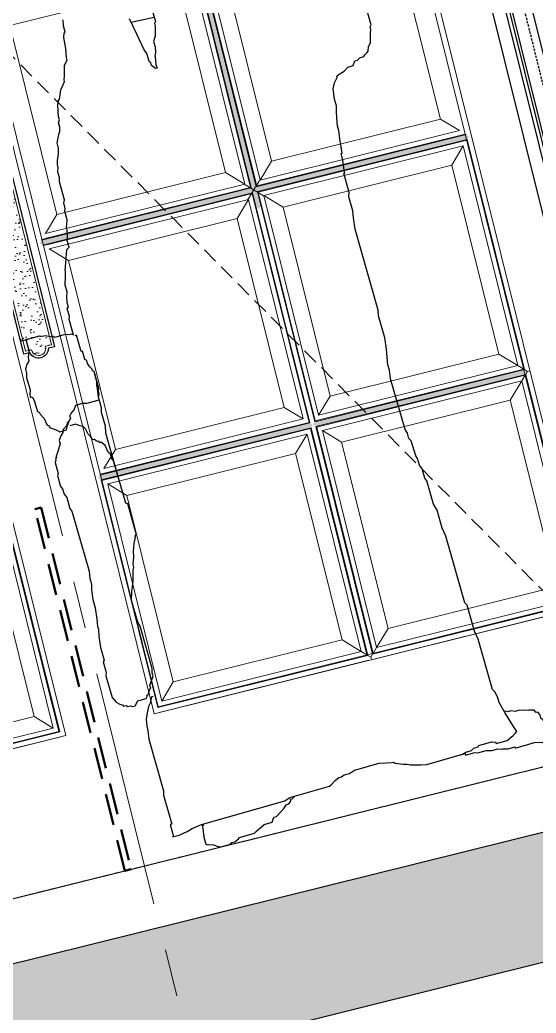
# Model space of a CAD drawing. Header units: inches. Extents: x -207898 to 3408902, y 497526 to 4632928.
# Drawn here: x 286516 to 287333, y 508923 to 510495 of the extents above; entities that cross this region are included whole.
import ezdxf

# ---------------------------------------------------------------- set-up
doc = ezdxf.new("R2010")
doc.units = ezdxf.units.IN
doc.header["$MEASUREMENT"] = 0
for name, pattern in [('CENTERX2', [4, 2.5, -0.5, 0.5, -0.5]), ('DASHED', [0.75, 0.5, -0.25]), ('HIDDEN', [0.375, 0.25, -0.125]), ('HIDDEN2', [0.1875, 0.125, -0.0625])]:
    doc.linetypes.add(name, pattern=pattern)
doc.layers.add('1', color=1, linetype='Continuous', lineweight=50)
doc.layers.add('DIM', color=252, linetype='Continuous', lineweight=35)
for name, color, linetype in [('8', 8, 'Continuous'), ('A-Hidden', 8, 'HIDDEN'), ('brass', 40, 'Continuous'), ('DOOR', 44, 'Continuous'), ('Layer1', 1, 'Continuous'), ('Layer3', 7, 'Continuous'), ('Layer7', 8, 'Continuous'), ('WOOD', 23, 'Continuous')]:
    doc.layers.add(name, color=color, linetype=linetype)

# ---------------------------------------------------------------- blocks, each defined once
blk = doc.blocks.new('section a and b')
at = {"layer": 'Layer7', "ltscale": 300}
h = blk.add_hatch(dxfattribs=at)
h.set_pattern_fill('AR-CONC', color=256, scale=10, style=0)
h.set_pattern_definition([(50, (-62997.58, -11216.7), (71.726, -6.2752), [7.5, -82.5]), (355, (-62997.58, -11216.7), (-13.87513, 75.2192), [6, -66]), (100.4514, (-62991.6, -11217.22), (57.85094, 68.94395), [6.374, -70.1142]), (46.1842, (-62997.58, -11196.7), (106.7241, -16.5519), [11.25, -123.75]), (96.6356, (-62988.68, -11198.08), (93.4663, 97.4118), [9.561, -105.1713]), (351.1842, (-62997.58, -11196.7), (93.4662, 97.4119), [9, -99]), (21, (-62987.58, -11201.7), (59.6907, -40.2619), [7.5, -82.5]), (326, (-62987.58, -11201.7), (24.33153, 72.515), [6, -66]), (71.4514, (-62982.6, -11205.056), (84.02226, 32.25305), [6.374, -70.1142]), (37.5, (-62997.577, -11216.7), (1.215986, 33.289385), [0, -65.2, 0, -67, 0, -66.25]), (7.5, (-62997.577, -11216.7), (26.30695, 39.44117), [0, -38.2, 0, -63.7, 0, -25.25]), (327.5, (-63019.877, -11216.7), (53.38224, -2.25549), [0, -25, 0, -78, 0, -103.5]), (317.5, (-63029.877, -11216.7), (58.31862, 10.0105), [0, -32.5, 0, -51.8, 0, -73.5])])
h.paths.add_polyline_path([(-59047.8, -14854.4), (-59047.8, -14654.4), (-63202.4, -14654.4), (-63202.4, -14854.4)])
h.paths.add_polyline_path([(-63202.4, -19104.4), (-63202.4, -19304.4), (-59047.8, -19304.4), (-59047.8, -19104.4)])
at = {"layer": 'Layer1', "ltscale": 5}
blk.add_line((-63002.4, -19004.4), (-59247.8, -19004.4), dxfattribs=at)
at = {"layer": 'Layer3', "ltscale": 5}
for p, q in [((-63202.4, -19104.4), (-59047.8, -19104.4)), ((-63202.4, -19304.4), (-59047.8, -19304.4))]:
    blk.add_line(p, q, dxfattribs=at)
blk = doc.blocks.new('Pe56')
blk.add_line((-0.0108, 1.2431), (0.0252, 1.2418))
for points in [[(-0.2917, 0.8168), (-0.2891, 0.8125), (-0.2613, 0.8135), (-0.2569, 0.8118), (-0.2526, 0.8119), (-0.2481, 0.8096), (-0.2438, 0.8079), (-0.2413, 0.808), (-0.2394, 0.8056), (-0.2221, 0.8062), (-0.2177, 0.8045), (-0.2133, 0.8046), (-0.2108, 0.8022), (-0.2116, 0.8263), (-0.2099, 0.8307), (-0.2104, 0.8437), (-0.2079, 0.8456), (-0.2082, 0.8524), (-0.2066, 0.8611), (-0.2044, 0.8674), (-0.2047, 0.8785), (-0.2009, 0.8916), (-0.1992, 0.8985), (-0.1993, 0.9003), (-0.1954, 0.9116), (-0.1892, 0.931), (-0.185, 0.9336), (-0.1853, 0.9441), (-0.1836, 0.9485), (-0.1815, 0.9597), (-0.1817, 0.964), (-0.18, 0.9684), (-0.1777, 0.9746), (-0.1782, 0.9876), (-0.1765, 0.992), (-0.1768, 1.0006), (-0.1744, 1.0051), (-0.1754, 1.0335), (-0.1738, 1.0397), (-0.1741, 1.0484), (-0.1718, 1.0552), (-0.172, 1.0596), (-0.1703, 1.0658), (-0.1663, 1.0746), (-0.1641, 1.0833), (-0.1644, 1.092), (-0.1586, 1.1033), (-0.1563, 1.1077), (-0.1547, 1.1139), (-0.1549, 1.1207), (-0.1526, 1.1251), (-0.1527, 1.1295), (-0.1512, 1.1382), (-0.1491, 1.1488), (-0.1473, 1.1513), (-0.1473, 1.1531), (-0.145, 1.1557), (-0.1392, 1.1689), (-0.1309, 1.1797), (-0.131, 1.1821), (-0.1288, 1.1884), (-0.125, 1.204), (-0.119, 1.2104), (-0.1192, 1.2147), (-0.1171, 1.2278), (-0.1159, 1.2451), (-0.1136, 1.252), (-0.1118, 1.2521), (-0.1121, 1.2626), (-0.11, 1.2713)], [(-0.2262, 0.239), (-0.2286, 0.2389), (-0.2327, 0.2301), (-0.2369, 0.2257), (-0.2386, 0.2213), (-0.2409, 0.2169), (-0.2449, 0.2081), (-0.2464, 0.1975), (-0.2462, 0.1907), (-0.2482, 0.1777), (-0.2454, 0.0955), (-0.247, 0.0893), (-0.2455, 0.0436), (-0.2479, 0.0435), (-0.2473, 0.0244), (-0.2491, 0.0243), (-0.2386, 0.0247), (-0.2257, 0.027), (-0.2172, 0.0297), (-0.2018, 0.0321), (-0.0702, 0.0366), (-0.0617, 0.0394), (0.0013, 0.0415), (0.0056, 0.0435), (0.0116, 0.048), (0.0183, 0.0508), (0.0226, 0.0509), (0.0269, 0.0529), (0.0355, 0.0532), (0.0441, 0.056), (0.083, 0.0573), (0.0936, 0.0552), (0.1023, 0.0536), (0.1048, 0.0537), (0.1067, 0.0513), (0.118, 0.0474), (0.1242, 0.0457), (0.1286, 0.0434), (0.1355, 0.0418), (0.1442, 0.0396), (0.1529, 0.038), (0.2091, 0.04), (0.2152, 0.042), (0.2239, 0.0423), (0.2281, 0.0449), (0.2349, 0.0452), (0.2367, 0.0471), (0.2565, 0.0478), (0.2609, 0.0461), (0.2627, 0.0461), (0.2628, 0.0436), (0.2801, 0.0442), (0.2911, 0.0489), (0.2953, 0.0516), (0.2977, 0.0535), (0.2949, 0.0621), (0.2873, 0.0859), (0.2824, 0.1031), (0.2821, 0.1117), (0.28, 0.1203), (0.2773, 0.1245), (0.2746, 0.2042), (0.2723, 0.2171), (0.2709, 0.2585), (0.2683, 0.2627), (0.2647, 0.3683), (0.2624, 0.3812), (0.2614, 0.4097), (0.2586, 0.4201), (0.2573, 0.4571), (0.2553, 0.4614), (0.2548, 0.4762), (0.2521, 0.4829), (0.2518, 0.4934), (0.2498, 0.4977), (0.2489, 0.5218), (0.2463, 0.526), (0.246, 0.5346), (0.244, 0.5408), (0.2412, 0.621), (0.2426, 0.6341), (0.2423, 0.6427), (0.2459, 0.6663), (0.2477, 0.6837), (0.2465, 0.7183), (0.2481, 0.727), (0.2437, 0.8549), (0.2456, 0.8722), (0.2471, 0.8828), (0.2464, 0.905), (0.2486, 0.9113), (0.2476, 0.9416), (0.2494, 0.9416), (0.2493, 0.9459), (0.2512, 0.9615), (0.2509, 0.972), (0.2527, 0.972), (0.2545, 0.9937), (0.2559, 1.0068), (0.2556, 1.0136), (0.2577, 1.0266), (0.2592, 1.0353), (0.2614, 1.0441), (0.261, 1.0546), (0.263, 1.0701), (0.267, 1.0789), (0.273, 1.0853), (0.2729, 1.0877), (0.2771, 1.0897), (0.2857, 1.0925), (0.2924, 1.0971), (0.301, 1.0974), (0.3051, 1.1037), (0.3094, 1.1038), (0.3137, 1.1064), (0.3198, 1.1067), (0.3223, 1.1086), (0.3265, 1.1112), (0.3283, 1.1131), (0.3305, 1.12), (0.3347, 1.1245), (0.3363, 1.1307), (0.3385, 1.1394), (0.3402, 1.1438), (0.3401, 1.1482), (0.3425, 1.1507), (0.341, 1.1939)], [(0.0247, 1.2567), (0.0255, 1.2351), (0.0231, 1.2325), (0.0232, 1.2282), (0.0216, 1.222), (0.0194, 1.2133), (0.0153, 1.2063), (0.0156, 1.1977), (0.0141, 1.189), (0.0117, 1.1845), (0.0118, 1.1827), (0.0103, 1.1715), (0.0105, 1.1653), (0.0081, 1.1653), (0.0035, 1.1713), (0.0034, 1.1756), (0.0014, 1.178), (0.001, 1.191), (-0.0017, 1.1971), (-0.0069, 1.2229), (-0.0092, 1.2358), (-0.0121, 1.2487)], [(-0.2804, 0.8128), (-0.2829, 0.8128), (-0.2823, 0.7955), (-0.2863, 0.7848), (-0.2861, 0.7805), (-0.2879, 0.778), (-0.2903, 0.776), (-0.2944, 0.7691), (-0.2942, 0.7629), (-0.2958, 0.756), (-0.2951, 0.7369), (-0.2974, 0.73), (-0.2972, 0.7257), (-0.2947, 0.7258), (-0.2927, 0.7197), (-0.2921, 0.7024), (-0.2895, 0.7), (-0.2895, 0.6981), (-0.2849, 0.6896), (-0.2826, 0.6786), (-0.2801, 0.6768), (-0.28, 0.6743), (-0.2737, 0.6702), (-0.2711, 0.6685), (-0.2667, 0.6643), (-0.2562, 0.6647), (-0.2539, 0.6691), (-0.248, 0.6779), (-0.2456, 0.6799), (-0.2457, 0.6842), (-0.2439, 0.6867), (-0.2373, 0.6913), (-0.2332, 0.6976), (-0.2227, 0.6979), (-0.2158, 0.6963), (-0.1967, 0.697), (-0.1968, 0.7013), (-0.1945, 0.7057), (-0.1947, 0.71), (-0.193, 0.7144), (-0.1938, 0.7404), (-0.1958, 0.7422), (-0.1958, 0.7446), (-0.1985, 0.7489), (-0.2005, 0.755), (-0.2007, 0.7593), (-0.2032, 0.7617), (-0.2037, 0.7747), (-0.2055, 0.7746), (-0.2064, 0.8005), (-0.2089, 0.8004)], [(-0.1966, 0.5671), (-0.1992, 0.645), (-0.1971, 0.6555), (-0.1979, 0.6772), (-0.1962, 0.684), (-0.1968, 0.7013), (-0.1948, 0.7144), (-0.195, 0.7187), (-0.1933, 0.7249), (-0.1937, 0.736)], [(-0.2497, 0.6754), (-0.2522, 0.6753), (-0.2539, 0.6709), (-0.2606, 0.6664), (-0.2623, 0.662), (-0.2664, 0.6575), (-0.2706, 0.6512), (-0.2704, 0.6469), (-0.2768, 0.6355), (-0.2809, 0.6292), (-0.2809, 0.6267), (-0.2827, 0.6266), (-0.2826, 0.6248), (-0.285, 0.6204), (-0.2844, 0.6031), (-0.2861, 0.6006), (-0.2856, 0.5833), (-0.2836, 0.579), (-0.2833, 0.5704), (-0.2806, 0.5643), (-0.28, 0.547), (-0.278, 0.5427), (-0.2747, 0.4476), (-0.2762, 0.4364), (-0.2759, 0.4278), (-0.2781, 0.419), (-0.2794, 0.4042), (-0.279, 0.3912), (-0.2809, 0.3738), (-0.2823, 0.3626), (-0.2822, 0.3583), (-0.2843, 0.3477), (-0.2856, 0.3304), (-0.2849, 0.3106), (-0.2873, 0.3087), (-0.2867, 0.2914), (-0.2884, 0.287), (-0.2872, 0.2524), (-0.2826, 0.2439), (-0.2781, 0.2397), (-0.2737, 0.2374), (-0.2737, 0.2356), (-0.2693, 0.2357), (-0.2674, 0.2333), (-0.2631, 0.2334), (-0.2606, 0.2317), (-0.2562, 0.2318), (-0.2503, 0.2382), (-0.2373, 0.2386), (-0.2349, 0.2412), (-0.235, 0.2431), (-0.2331, 0.2431), (-0.229, 0.2501), (-0.2266, 0.252), (-0.2268, 0.2563), (-0.2227, 0.2633), (-0.2209, 0.2652), (-0.2186, 0.2696), (-0.2187, 0.2739), (-0.2171, 0.2808), (-0.2194, 0.3475), (-0.2215, 0.3542), (-0.2226, 0.3888), (-0.2188, 0.4019), (-0.2148, 0.4125), (-0.2131, 0.4169), (-0.2093, 0.4325), (-0.207, 0.4369), (-0.2071, 0.4413), (-0.2032, 0.4519), (-0.2016, 0.4606), (-0.1977, 0.4719), (-0.1936, 0.4807), (-0.1937, 0.4825), (-0.1913, 0.4851), (-0.1929, 0.5326), (-0.1955, 0.5344), (-0.1978, 0.6017), (-0.1998, 0.606), (-0.2, 0.6122), (-0.2026, 0.6164), (-0.2048, 0.6275), (-0.2094, 0.6335), (-0.2118, 0.6334), (-0.2119, 0.6359), (-0.2138, 0.6358), (-0.2163, 0.6376), (-0.2182, 0.64), (-0.2207, 0.6399), (-0.2228, 0.646), (-0.2254, 0.6502), (-0.2275, 0.6588), (-0.2302, 0.6631), (-0.2346, 0.6654), (-0.2409, 0.6695), (-0.2495, 0.6692)], [(0.3351, 0.0269), (0.3375, 0.0289), (0.3374, 0.0314), (0.3392, 0.0333), (0.3414, 0.0401), (0.3429, 0.0507), (0.3428, 0.055), (0.3407, 0.0618), (0.3382, 0.0635), (0.3379, 0.0703), (0.3359, 0.0746), (0.3335, 0.0745), (0.3315, 0.0788), (0.3246, 0.0804), (0.3228, 0.0803), (0.3159, 0.0826), (0.314, 0.0825), (0.3096, 0.0842), (0.3028, 0.084), (0.2966, 0.0862), (0.2916, 0.0861), (0.2897, 0.0878), (0.2868, 0.0877)], [(-0.1992, 0.0322), (-0.1994, 0.032), (-0.1993, 0.0301), (-0.2011, 0.0301), (-0.201, 0.0257), (-0.203, 0.0127), (-0.2026, 0.0016), (-0.2001, -0.0002), (-0.1983, -0.0001), (-0.1914, -0.0024), (-0.1851, -0.0065), (-0.1807, -0.0082), (-0.1677, -0.0078), (-0.1634, -0.0058), (-0.1591, -0.0056), (-0.1524, -0.0029), (-0.1506, -0.001), (-0.1265, -0.0002), (-0.1223, 0.0025), (-0.1095, 0.0091), (-0.0966, 0.0095), (-0.0925, 0.0165), (-0.0881, 0.0166), (-0.0736, 0.0258), (-0.0694, 0.0302), (-0.0651, 0.0304), (-0.0627, 0.0323), (-0.0609, 0.0349), (-0.061, 0.0367), (-0.0585, 0.0368), (-0.0543, 0.0394), (-0.0542, 0.0396)], [(0.2048, 0.0398), (0.2135, 0.0401), (0.2135, 0.0376), (0.2284, 0.0381), (0.2327, 0.0364), (0.2457, 0.0369), (0.2544, 0.0347), (0.2631, 0.035), (0.2675, 0.0333), (0.2699, 0.0334), (0.2787, 0.0312), (0.2892, 0.0316), (0.2892, 0.0297), (0.3201, 0.0308), (0.3307, 0.0287), (0.3332, 0.0269)]]:
    blk.add_lwpolyline(points)
blk = doc.blocks.new('door handle with plate')
at = {"layer": 'brass', "lineweight": 0}
h = blk.add_hatch(dxfattribs=at)
h.set_pattern_fill('AR-SAND', color=256, scale=0.4)
h.set_pattern_definition([(37.5, (-905.333, -868.295), (-0.640013, 19.57653), [0, -15.4432, 0, -17.272, 0, -16.51]), (7.5, (-905.333, -868.295), (17.98093, 28.673), [0, -8.3312, 0, -13.9192, 0, -5.334]), (327.5, (-917.83, -868.295), (31.639695, 0.057487), [0, -5.08, 0, -18.288, 0, -23.876]), (317.5, (-917.83, -868.295), (30.54226, 8.91717), [0, -2.54, 0, -11.9888, 0, -13.716])])
edge = h.paths.add_edge_path()
edge.add_line((5578.5, 1304), (5568.9, 1304))
edge.add_arc((5557.5, 1304.6), 11.4, 356.9527, 543.0473)
edge.add_line((5546.2, 1304), (5536.5, 1304))
edge.add_line((5536.5, 1304), (5536.5, 836))
edge.add_line((5536.5, 836), (5546.2, 836))
edge.add_arc((5557.5, 835.4), 11.4, 176.9527, 363.0473)
edge.add_line((5568.9, 836), (5578.5, 836))
edge.add_line((5578.5, 836), (5578.5, 1304))
edge = h.paths.add_edge_path(flags=16)
edge.add_line((5552.5, 1015.2), (5552.5, 1016))
edge.add_arc((5557.7, 1009.2), 8.54, 55.5917, 127.2544, ccw=False)
edge.add_line((5562.5, 1016.3), (5562.5, 1015.7))
edge.add_arc((5557.8, 1009.8), 7.54, 51.4977, 134.7965)
edge = h.paths.add_edge_path(flags=16)
edge.add_ellipse((5557.5, 1100), major_axis=(0, -36), ratio=0.472222, start_angle=0, end_angle=360)
edge = h.paths.add_edge_path(flags=0)
edge.add_spline(control_points=[(5557.5, 1066), (5558.3, 1066), (5559, 1066.1), (5560.5, 1066.7), (5561.2, 1067.1), (5562.7, 1068.2), (5563.5, 1068.9), (5565, 1070.7), (5565.7, 1071.8), (5567.5, 1074.8), (5568.5, 1076.9), (5570.2, 1081.8), (5570.9, 1084.5), (5571.9, 1090.2), (5572.3, 1093.2), (5572.6, 1099.3), (5572.6, 1102.4), (5572.1, 1108.5), (5571.7, 1111.4), (5570.5, 1117), (5569.8, 1119.6), (5568, 1124.3), (5567, 1126.3), (5564.9, 1129.4), (5564, 1130.6), (5562.1, 1132.4), (5561.1, 1133), (5559.5, 1133.7), (5558.7, 1133.9), (5557.3, 1134), (5556.6, 1134), (5555.1, 1133.6), (5554.4, 1133.2), (5552.9, 1132.2), (5552.1, 1131.6), (5550.6, 1130), (5549.9, 1129), (5548.4, 1126.8), (5547.8, 1125.6), (5546.1, 1121.9), (5545.2, 1119.3), (5543.8, 1113.6), (5543.2, 1110.5), (5542.6, 1104.2), (5542.5, 1100.9), (5542.7, 1094.4), (5543, 1091.1), (5544, 1085), (5544.8, 1082.2), (5546.5, 1076.9), (5547.6, 1074.6), (5549.6, 1071.2), (5550.6, 1070), (5552.5, 1068), (5553.5, 1067.3), (5555.2, 1066.4), (5556, 1066.2), (5557, 1066), (5557.2, 1066), (5557.5, 1066)], knot_values=[0, 0, 0, 0, 0.16901, 0.16901, 0.33802, 0.33802, 0.50703, 0.50703, 0.67604, 0.67604, 0.938571, 0.938571, 1.201101, 1.201101, 1.463632, 1.463632, 1.726163, 1.726163, 1.988693, 1.988693, 2.251224, 2.251224, 2.513755, 2.513755, 2.724578, 2.724578, 2.935401, 2.935401, 3.103312, 3.103312, 3.271224, 3.271224, 3.439135, 3.439135, 3.607046, 3.607046, 3.774958, 3.774958, 3.942869, 3.942869, 4.222, 4.222, 4.501132, 4.501132, 4.780263, 4.780263, 5.059395, 5.059395, 5.338526, 5.338526, 5.617657, 5.617657, 5.833162, 5.833162, 6.048667, 6.048667, 6.216772, 6.216772, 6.283185, 6.283185, 6.283185, 6.283185], degree=3, periodic=0)
h = blk.add_hatch(dxfattribs=at)
h.set_pattern_fill('ANSI36', color=256)
h.set_pattern_definition([(45, (-905.333, -868.295), (1.683798, 6.1739261), [7.9375, -1.5875, 0, -1.5875])])
edge = h.paths.add_edge_path()
edge.add_spline(control_points=[(5557.5, 1066), (5558.3, 1066), (5559, 1066.1), (5560.5, 1066.7), (5561.2, 1067.1), (5562.7, 1068.2), (5563.5, 1068.9), (5565, 1070.7), (5565.7, 1071.8), (5567.5, 1074.8), (5568.5, 1076.9), (5570.2, 1081.8), (5570.9, 1084.5), (5571.9, 1090.2), (5572.3, 1093.2), (5572.6, 1099.3), (5572.6, 1102.4), (5572.1, 1108.5), (5571.7, 1111.4), (5570.5, 1117), (5569.8, 1119.6), (5568, 1124.3), (5567, 1126.3), (5564.9, 1129.4), (5564, 1130.6), (5562.1, 1132.4), (5561.1, 1133), (5559.5, 1133.7), (5558.7, 1133.9), (5557.3, 1134), (5556.6, 1134), (5555.1, 1133.6), (5554.4, 1133.2), (5552.9, 1132.2), (5552.1, 1131.6), (5550.6, 1130), (5549.9, 1129), (5548.4, 1126.8), (5547.8, 1125.6), (5546.1, 1121.9), (5545.2, 1119.3), (5543.8, 1113.6), (5543.2, 1110.5), (5542.6, 1104.2), (5542.5, 1100.9), (5542.7, 1094.4), (5543, 1091.1), (5544, 1085), (5544.8, 1082.2), (5546.5, 1076.9), (5547.6, 1074.6), (5549.6, 1071.2), (5550.6, 1070), (5552.5, 1068), (5553.5, 1067.3), (5555.2, 1066.4), (5556, 1066.2), (5557, 1066), (5557.2, 1066), (5557.5, 1066)], knot_values=[0, 0, 0, 0, 0.16901, 0.16901, 0.33802, 0.33802, 0.50703, 0.50703, 0.67604, 0.67604, 0.938571, 0.938571, 1.201101, 1.201101, 1.463632, 1.463632, 1.726163, 1.726163, 1.988693, 1.988693, 2.251224, 2.251224, 2.513755, 2.513755, 2.724578, 2.724578, 2.935401, 2.935401, 3.103312, 3.103312, 3.271224, 3.271224, 3.439135, 3.439135, 3.607046, 3.607046, 3.774958, 3.774958, 3.942869, 3.942869, 4.222, 4.222, 4.501132, 4.501132, 4.780263, 4.780263, 5.059395, 5.059395, 5.338526, 5.338526, 5.617657, 5.617657, 5.833162, 5.833162, 6.048667, 6.048667, 6.216772, 6.216772, 6.283185, 6.283185, 6.283185, 6.283185], degree=3, periodic=0)
at = {"layer": 'brass', "elevation": 0}
blk.add_lwpolyline([(5542.5, 1308), (5532.5, 1308), (5532.5, 832), (5542.5, 832, 0.798957), (5572.5, 832), (5582.5, 832), (5582.5, 1308), (5572.5, 1308, 0.798957)], format="xyb", close=True, dxfattribs=at)
at = {"layer": 'brass', "lineweight": 0, "elevation": 0}
blk.add_lwpolyline([(5546.2, 1304), (5536.5, 1304), (5536.5, 836), (5546.2, 836, 1.054652), (5568.9, 836), (5578.5, 836), (5578.5, 1304), (5568.9, 1304, 1.054652)], format="xyb", close=True, dxfattribs=at)
at = {"layer": 'brass', "extrusion": (0, 0, -1)}
blk.add_ellipse((5557.5, 1100, 0), major_axis=(0, -36), ratio=0.472222, dxfattribs=at)
at = {"layer": 'brass', "lineweight": 0}
blk.add_open_spline([(5557.5, 1066, 0), (5556.8, 1066, 0), (5556.1, 1066.1, 0), (5554.6, 1066.7, 0), (5553.9, 1067.1, 0), (5552.3, 1068.2, 0), (5551.6, 1068.9, 0), (5550, 1070.7, 0), (5549.3, 1071.8, 0), (5547.5, 1074.8, 0), (5546.5, 1076.9, 0), (5544.9, 1081.8, 0), (5544.2, 1084.5, 0), (5543.1, 1090.2, 0), (5542.8, 1093.2, 0), (5542.5, 1099.3, 0), (5542.5, 1102.4, 0), (5543, 1108.5, 0), (5543.4, 1111.4, 0), (5544.5, 1117, 0), (5545.3, 1119.6, 0), (5547.1, 1124.3, 0), (5548.1, 1126.3, 0), (5550.1, 1129.4, 0), (5551.1, 1130.6, 0), (5553, 1132.4, 0), (5553.9, 1133, 0), (5555.6, 1133.7, 0), (5556.3, 1133.9, 0), (5557.8, 1134, 0), (5558.5, 1134, 0), (5559.9, 1133.6, 0), (5560.7, 1133.2, 0), (5562.2, 1132.2, 0), (5563, 1131.6, 0), (5564.5, 1130, 0), (5565.2, 1129, 0), (5566.6, 1126.8, 0), (5567.3, 1125.6, 0), (5569, 1121.9, 0), (5569.9, 1119.3, 0), (5571.3, 1113.6, 0), (5571.8, 1110.5, 0), (5572.5, 1104.2, 0), (5572.6, 1100.9, 0), (5572.4, 1094.4, 0), (5572.1, 1091.1, 0), (5571, 1085, 0), (5570.3, 1082.2, 0), (5568.5, 1076.9, 0), (5567.5, 1074.6, 0), (5565.4, 1071.2, 0), (5564.5, 1070, 0), (5562.5, 1068, 0), (5561.5, 1067.3, 0), (5559.8, 1066.4, 0), (5559.1, 1066.2, 0), (5558.1, 1066, 0), (5557.8, 1066, 0), (5557.5, 1066, 0)], degree=3, knots=[0, 0, 0, 0, 0.16901, 0.16901, 0.33802, 0.33802, 0.50703, 0.50703, 0.67604, 0.67604, 0.938571, 0.938571, 1.201101, 1.201101, 1.463632, 1.463632, 1.726163, 1.726163, 1.988693, 1.988693, 2.251224, 2.251224, 2.513755, 2.513755, 2.724578, 2.724578, 2.935401, 2.935401, 3.103312, 3.103312, 3.271224, 3.271224, 3.439135, 3.439135, 3.607046, 3.607046, 3.774958, 3.774958, 3.942869, 3.942869, 4.222, 4.222, 4.501132, 4.501132, 4.780263, 4.780263, 5.059395, 5.059395, 5.338526, 5.338526, 5.617657, 5.617657, 5.833162, 5.833162, 6.048667, 6.048667, 6.216772, 6.216772, 6.283185, 6.283185, 6.283185, 6.283185], dxfattribs=at)
blk = doc.blocks.new('wd-02 elevation')
at = {"layer": 'Layer7', "lineweight": 0, "ltscale": 5}
h = blk.add_hatch(dxfattribs=at)
h.set_pattern_fill('AR-HBONE', color=40, scale=0.5, angle=-90)
h.set_pattern_definition([(225, (-227084.7743, -45706.4206), (-2.828427125, -7e-16), [6, -2]), (135, (-227086.1885, -45707.8349), (-2.828427125, -7e-16), [6, -2])])
h.paths.add_polyline_path([(-60694.1, -22558.6), (-60694.1, -22176.6), (-60698.1, -22172.6), (-60702.1, -22176.6), (-60702.1, -22558.6), (-60698.1, -22562.6)])
h = blk.add_hatch(dxfattribs=at)
h.set_pattern_fill('AR-HBONE', color=40, scale=0.5)
h.set_pattern_definition([(135, (-84733.994, 143003.431), (-2e-16, 2.828427125), [6, -2]), (45, (-84735.4082, 143004.8451), (-2e-16, 2.828427125), [6, -2])])
h.paths.add_polyline_path([(-60702.1, -22527.2), (-61044.1, -22527.2), (-61048.1, -22531.2), (-61044.1, -22535.2), (-60702.1, -22535.2), (-60698.1, -22531.2)])
h = blk.add_hatch(dxfattribs=at)
h.set_pattern_fill('AR-HBONE', color=40, scale=0.5)
h.set_pattern_definition([(135, (-85083.9928, 143003.431), (-2e-16, 2.828427125), [6, -2]), (45, (-85085.407, 143004.8451), (-2e-16, 2.828427125), [6, -2])])
h.paths.add_polyline_path([(-60352.1, -22527.2), (-60694.1, -22527.2), (-60698.1, -22531.2), (-60694.1, -22535.2), (-60352.1, -22535.2), (-60348.1, -22531.2)])
h = blk.add_hatch(dxfattribs=at)
h.set_pattern_fill('AR-HBONE', color=40, scale=0.5)
h.set_pattern_definition([(135, (-84733.996, 142620.2642), (-2e-16, 2.828427125), [6, -2]), (45, (-84735.4101, 142621.6785), (-2e-16, 2.828427125), [6, -2])])
h.paths.add_polyline_path([(-60702.1, -22910.4), (-61044.1, -22910.4), (-61048.1, -22914.4), (-61044.1, -22918.4), (-60702.1, -22918.4), (-60698.1, -22914.4)])
h = blk.add_hatch(dxfattribs=at)
h.set_pattern_fill('AR-HBONE', color=40, scale=0.5)
h.set_pattern_definition([(135, (-85083.9948, 142620.2642), (-2e-16, 2.828427125), [6, -2]), (45, (-85085.409, 142621.6785), (-2e-16, 2.828427125), [6, -2])])
h.paths.add_polyline_path([(-60352.1, -22910.4), (-60694.1, -22910.4), (-60698.1, -22914.4), (-60694.1, -22918.4), (-60352.1, -22918.4), (-60348.1, -22914.4)])
at = {"layer": '1', "linetype": 'HIDDEN', "ltscale": 200, "elevation": 0}
blk.add_lwpolyline([(-61147, -22937.8), (-61147, -23527.8), (-61157, -23527.8), (-61157, -22937.8), (-61147, -22937.8)], dxfattribs=at)
at = {"layer": '8', "lineweight": 0, "ltscale": 5}
for p, q in [((-60710.6, -22160.6, 0), (-60710.6, -22518.7, 0)), ((-60703.1, -22153.1, 0), (-60703.1, -22526.2, 0)), ((-60693.1, -22153.1, 0), (-60693.1, -22526.2, 0)), ((-60685.6, -22160.6, 0), (-60685.6, -22518.7, 0)), ((-60703.1, -22526.2, 0), (-61043.1, -22526.2, 0)), ((-61035.6, -22518.7, 0), (-60710.6, -22518.7, 0)), ((-60710.6, -22518.7, 0), (-61035.6, -22518.7, 0)), ((-61035.6, -22526.2, 0), (-60703.1, -22526.2, 0)), ((-60711.6, -22518.7, 0), (-60704.1, -22526.2, 0)), ((-60686.6, -22518.7, 0), (-60694.1, -22526.2, 0)), ((-60693.1, -22526.2, 0), (-60353.1, -22526.2, 0)), ((-60685.6, -22518.7, 0), (-60360.6, -22518.7, 0)), ((-60703.1, -22536.2, 0), (-61043.1, -22536.2, 0)), ((-61035.6, -22536.2, 0), (-60703.1, -22536.2, 0)), ((-61035.6, -22543.7, 0), (-60710.6, -22543.7, 0)), ((-60710.6, -22543.7, 0), (-61035.6, -22543.7, 0)), ((-60711.6, -22543.7, 0), (-60704.1, -22536.2, 0)), ((-60710.6, -22543.7, 0), (-60710.6, -22901.9, 0)), ((-60703.1, -22536.2, 0), (-60703.1, -22909.4, 0)), ((-60686.6, -22543.7, 0), (-60694.1, -22536.2, 0)), ((-60693.1, -22536.2, 0), (-60353.1, -22536.2, 0)), ((-60693.1, -22536.2, 0), (-60693.1, -22909.4, 0)), ((-60685.6, -22543.7, 0), (-60360.6, -22543.7, 0)), ((-60685.6, -22543.7, 0), (-60685.6, -22901.9, 0)), ((-61035.6, -22901.9, 0), (-60710.6, -22901.9, 0)), ((-60710.6, -22901.9, 0), (-61035.6, -22901.9, 0)), ((-60685.6, -22901.9, 0), (-60360.6, -22901.9, 0)), ((-60360.6, -22901.9, 0), (-60353.1, -22909.4, 0)), ((-60703.1, -22909.4, 0), (-61043.1, -22909.4, 0)), ((-60703.1, -22919.4, 0), (-61043.1, -22919.4, 0)), ((-61035.6, -22909.4, 0), (-60703.1, -22909.4, 0)), ((-61035.6, -22919.4, 0), (-60703.1, -22919.4, 0)), ((-60703.1, -22919.4, 0), (-60703.1, -23288.6, 0)), ((-60693.1, -22909.4, 0), (-60353.1, -22909.4, 0)), ((-60693.1, -22919.4, 0), (-60353.1, -22919.4, 0)), ((-60693.1, -22919.4, 0), (-60693.1, -23288.6, 0)), ((-60360.6, -22926.9, 0), (-60353.1, -22919.4, 0)), ((-61035.6, -22926.9, 0), (-60710.6, -22926.9, 0)), ((-60710.6, -22926.9, 0), (-61035.6, -22926.9, 0)), ((-60710.6, -22926.9, 0), (-60710.6, -23281.1, 0)), ((-60685.6, -22926.9, 0), (-60360.6, -22926.9, 0)), ((-60685.6, -22926.9, 0), (-60685.6, -23281.1, 0)), ((-60703.1, -23288.6, 0), (-60710.6, -23281.1, 0)), ((-60693.1, -23288.6, 0), (-60685.6, -23281.1, 0))]:
    blk.add_line(p, q, dxfattribs=at)
at = {"layer": '8', "color": 40, "lineweight": 0, "ltscale": 5}
for p, q in [((-60702.1, -22152.1, 0), (-60702.1, -22527.2, 0)), ((-60694.1, -22152.1, 0), (-60694.1, -22527.2, 0)), ((-60702.1, -22527.2, 0), (-61044.1, -22527.2, 0)), ((-60703.1, -22535.2, 0), (-60695.1, -22527.2, 0)), ((-60695.1, -22535.2, 0), (-60703.1, -22527.2, 0)), ((-60694.1, -22527.2, 0), (-60352.1, -22527.2, 0)), ((-60702.1, -22535.2, 0), (-61044.1, -22535.2, 0)), ((-60702.1, -22910.4, 0), (-60702.1, -22535.2, 0)), ((-60694.1, -22535.2, 0), (-60352.1, -22535.2, 0)), ((-60694.1, -22910.4, 0), (-60694.1, -22535.2, 0)), ((-60702.1, -22910.4, 0), (-61044.1, -22910.4, 0)), ((-60702.1, -22918.4, 0), (-61044.1, -22918.4, 0)), ((-60702.1, -22918.4, 0), (-60702.1, -23289.6, 0)), ((-60694.1, -22910.4, 0), (-60352.1, -22910.4, 0)), ((-60694.1, -22918.4, 0), (-60694.1, -23289.6, 0)), ((-60694.1, -22918.4, 0), (-60352.1, -22918.4, 0)), ((-60348.1, -22914.4, 0), (-60352.1, -22910.4, 0)), ((-60352.1, -22918.4, 0), (-60348.1, -22914.4, 0)), ((-60348.1, -22914.4, 0), (-60344.1, -22914.4, 0)), ((-61546.1, -23289.6, 0), (-61204.1, -23289.6, 0)), ((-61546.1, -23297.6, 0), (-61204.1, -23297.6, 0)), ((-60702.1, -23289.6, 0), (-61044.1, -23289.6, 0)), ((-60702.1, -23297.6, 0), (-61044.1, -23297.6, 0)), ((-60702.1, -23289.6, 0), (-60698.1, -23293.6, 0)), ((-60698.1, -23293.6, 0), (-60702.1, -23289.6, 0)), ((-60694.1, -23289.6, 0), (-60698.1, -23293.6, 0)), ((-60698.1, -23293.6, 0), (-60694.1, -23289.6, 0)), ((-60698.1, -23293.6, 0), (-60698.1, -23297.6, 0)), ((-60694.1, -23289.6, 0), (-60352.1, -23289.6, 0)), ((-60694.1, -23297.6, 0), (-60352.1, -23297.6, 0))]:
    blk.add_line(p, q, dxfattribs=at)
at = {"layer": '8', "linetype": 'HIDDEN', "ltscale": 100}
blk.add_lwpolyline([(-60253.2, -20930.8), (-61124.1, -22056.9), (-60253.2, -23517.8)], dxfattribs=at)
at = {"layer": '8', "color": 40, "lineweight": 0, "ltscale": 5, "elevation": 0}
for points in [[(-61196.1, -21009.6), (-61904.1, -21009.6), (-61904.1, -23297.6), (-61196.1, -23297.6)], [(-61052.1, -21009.6), (-60344.1, -21009.6), (-60344.1, -23297.6), (-61052.1, -23297.6)]]:
    blk.add_lwpolyline(points, close=True, dxfattribs=at)
at = {"layer": '8', "lineweight": 0, "ltscale": 5, "elevation": 0}
for points in [[(-61205.1, -21018.6), (-61895.1, -21018.6), (-61895.1, -23288.6), (-61205.1, -23288.6)], [(-61043.1, -21018.6), (-60353.1, -21018.6), (-60353.1, -23288.6), (-61043.1, -23288.6)]]:
    blk.add_lwpolyline(points, close=True, dxfattribs=at)
at = {"layer": '8', "color": 4, "lineweight": 0, "ltscale": 5, "elevation": 0}
for points in [[(-61035.6, -22518.7), (-61010.6, -22493.7), (-61010.6, -22185.6), (-61035.6, -22160.6), (-61010.6, -22185.6), (-60735.6, -22185.6), (-60710.6, -22160.6), (-60735.6, -22185.6), (-60735.6, -22493.7), (-60710.6, -22518.7), (-60735.6, -22493.7), (-61010.6, -22493.7)], [(-60685.6, -22518.7), (-60660.6, -22493.7), (-60660.6, -22185.6), (-60685.6, -22160.6), (-60660.6, -22185.6), (-60385.6, -22185.6), (-60360.6, -22160.6), (-60385.6, -22185.6), (-60385.6, -22493.7), (-60360.6, -22518.7), (-60385.6, -22493.7), (-60660.6, -22493.7)], [(-61035.6, -22901.9), (-61010.6, -22876.9), (-61010.6, -22568.7), (-61035.6, -22543.7), (-61010.6, -22568.7), (-60735.6, -22568.7), (-60710.6, -22543.7), (-60735.6, -22568.7), (-60735.6, -22876.9), (-60710.6, -22901.9), (-60735.6, -22876.9), (-61010.6, -22876.9)], [(-60685.6, -22901.9), (-60660.6, -22876.9), (-60660.6, -22568.7), (-60685.6, -22543.7), (-60660.6, -22568.7), (-60385.6, -22568.7), (-60360.6, -22543.7), (-60385.6, -22568.7), (-60385.6, -22876.9), (-60360.6, -22901.9), (-60385.6, -22876.9), (-60660.6, -22876.9)], [(-61212.6, -23281.1), (-61237.6, -23256.1), (-61237.6, -22951.9), (-61212.6, -22926.9), (-61237.6, -22951.9), (-61512.6, -22951.9), (-61537.6, -22926.9), (-61512.6, -22951.9), (-61512.6, -23256.1), (-61537.6, -23281.1), (-61512.6, -23256.1), (-61237.6, -23256.1)], [(-61035.6, -23281.1), (-61010.6, -23256.1), (-61010.6, -22951.9), (-61035.6, -22926.9), (-61010.6, -22951.9), (-60735.6, -22951.9), (-60710.6, -22926.9), (-60735.6, -22951.9), (-60735.6, -23256.1), (-60710.6, -23281.1), (-60735.6, -23256.1), (-61010.6, -23256.1)], [(-60685.6, -23281.1), (-60660.6, -23256.1), (-60660.6, -22951.9), (-60685.6, -22926.9), (-60660.6, -22951.9), (-60385.6, -22951.9), (-60360.6, -22926.9), (-60385.6, -22951.9), (-60385.6, -23256.1), (-60360.6, -23281.1), (-60385.6, -23256.1), (-60660.6, -23256.1)]]:
    blk.add_lwpolyline(points, dxfattribs=at)
at = {"layer": '8', "lineweight": 0, "ltscale": 5, "elevation": 0}
for points in [[(-60360.6, -22543.7), (-60360.6, -22901.9)], [(-61537.6, -23281.1), (-61212.6, -23281.1), (-61212.6, -22926.9)], [(-60710.6, -23281.1), (-61035.6, -23281.1), (-61035.6, -22926.9)], [(-60360.6, -22926.9), (-60360.6, -23281.1), (-60685.6, -23281.1)]]:
    blk.add_lwpolyline(points, dxfattribs=at)
at = {"layer": '8', "color": 40, "lineweight": 0, "ltscale": 5, "elevation": 0}
for points in [[(-60352.1, -22535.2), (-60352.1, -22910.4)], [(-60352.1, -22535.2), (-60352.1, -22910.4)], [(-61546.1, -23289.6), (-61204.1, -23289.6), (-61204.1, -22918.4)], [(-60702.1, -23289.6), (-61044.1, -23289.6), (-61044.1, -22918.4)], [(-60352.1, -22918.4), (-60352.1, -23289.6), (-60694.1, -23289.6)]]:
    blk.add_lwpolyline(points, dxfattribs=at)
at = {"layer": 'WOOD', "lineweight": 0}
blk.add_lwpolyline([(-62014.1, -23517.8), (-62014.1, -20930.8), (-60234.2, -20930.8), (-60234.2, -23517.8)], dxfattribs=at)
at = {"xscale": -1}
blk.add_blockref('door handle with plate', (-55532.4, -23527.8, 0), dxfattribs=at)

msp = doc.modelspace()

# ---------------------------------------------------------------- linework, layer by layer
at = {"layer": 'A-Hidden', "linetype": 'DASHED', "lineweight": 0, "ltscale": 10}
msp.add_line((291380.1, 510316.7, 0), (283960.1, 508470.7, 0), dxfattribs=at)
at = {"layer": 'Layer1', "linetype": 'HIDDEN2', "ltscale": 30, "elevation": 0}
msp.add_lwpolyline([(287596.8, 509375.5), (286957, 511947.1), (285189.5, 511507.3), (285829.3, 508935.7)], dxfattribs=at)
at = {"layer": 'Layer7', "linetype": 'CENTERX2', "lineweight": 0, "ltscale": 150, "elevation": 0}
msp.add_lwpolyline([(286873, 508513.6), (285502.1, 514024)], dxfattribs=at)
at = {"layer": 'WOOD', "ltscale": 5, "elevation": 0}
for points in [[(285762.4, 509158.9), (285178, 511508.1), (286967.3, 511953.3), (287550, 509611.4)], [(285792.5, 509166.4), (285215.5, 511485.5), (286944.7, 511915.7), (287521.7, 509596.6)], [(285794.6, 509174.6), (285218.6, 511489.8), (286940, 511918.1), (287516, 509602.9)], [(285800.4, 509176.1), (285225.9, 511485.4), (286935.6, 511910.8), (287510.2, 509601.5)], [(287494.4, 509582.1), (286921, 511886.6), (285250.1, 511470.9), (285823.4, 509166.4)]]:
    msp.add_lwpolyline(points, dxfattribs=at)

# ---------------------------------------------------------------- block references
at = {"layer": 'DIM', "rotation": 13.97142328298569}
msp.add_blockref('section a and b', (341441.7, 542355.8, 0), dxfattribs=at)
at = {"layer": 'DOOR', "rotation": 13.97142328298569}
msp.add_blockref('wd-02 elevation', (340349.6, 546745.3, 0), dxfattribs=at)
at = {"layer": 'Layer7', "xscale": 1040, "yscale": 1040, "zscale": 1040, "rotation": 13.97142328298569}
msp.add_blockref('Pe56', (287015.1, 509239.5, 0), dxfattribs=at)

doc.saveas('drawing.dxf')
